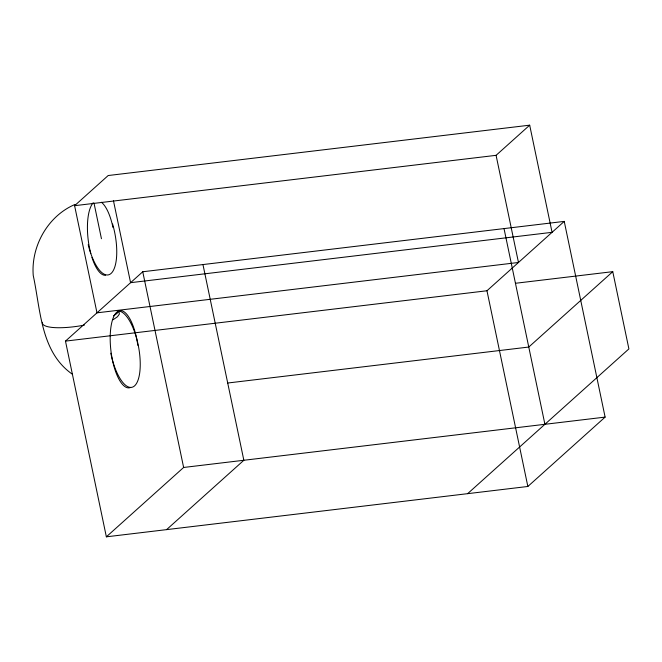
<?xml version="1.0" encoding="UTF-8"?>
<svg xmlns="http://www.w3.org/2000/svg" width="662" height="662" viewBox="0 0 662 662"><rect width="100%" height="100%" fill="white"/><g stroke="black" fill="none" stroke-linecap="round" stroke-linejoin="round"><path stroke-width="0.99" d="M529.683 125.176L496.086 155.33L518.47 262.483L96.983 312.836L74.599 205.692L108.196 175.529L529.683 125.176L552.067 232.321L130.58 282.682L113.475 200.801M65.48 341.12L142.752 271.759L564.239 221.398L605.118 417.11L527.854 486.471L106.359 536.824L65.48 341.12L486.967 290.759L564.239 221.398M106.359 536.824L183.631 467.463L605.118 417.11M166.576 529.633L243.848 460.272L202.961 264.568M467.637 493.662L628.9 348.907L612.764 271.66L528.773 347.045L227.703 383.017M113.094 319.746L117.455 316.767L119.359 314.119L118.854 310.652A38.851 9.177 -10 0 1 113.5 315.782M75.112 204.409C47.829 215.886 30.857 246.338 33.241 275.516C40.614 309.394 40.473 351.688 72.059 374.005M74.599 205.692L496.086 155.33M515.483 283.278L612.764 271.66M504.022 228.597L544.909 424.301M486.967 290.759L527.854 486.471M142.752 271.759L183.631 467.463M94.021 203.16L101.451 238.734M130.637 387.419A38.876 13.695 83.2 0 1 111.431 354.484A38.876 13.695 83.2 0 1 118.895 310.867A38.876 13.695 83.2 0 1 137.837 345.324M110.827 353.218A38.851 14.225 79.3 0 0 112.449 360.087A38.851 14.225 79.3 0 0 134.568 385.863A38.851 14.225 79.3 0 0 136.62 338.39A38.851 14.225 79.3 0 0 118.912 311.066M105.498 275.301A37.552 13.232 83.2 0 1 91.944 257.394M90.818 253.563A37.552 13.232 83.2 0 1 93.218 202.771M101.377 202.241A37.552 13.232 83.2 0 1 112.979 227.505M84.38 325.116A38.851 9.177 -10 0 1 42.442 322.286M112.573 223.996A38.835 14.225 79.3 0 1 110.951 273.547A38.835 14.225 79.3 0 1 88.203 244.675"/></g></svg>
